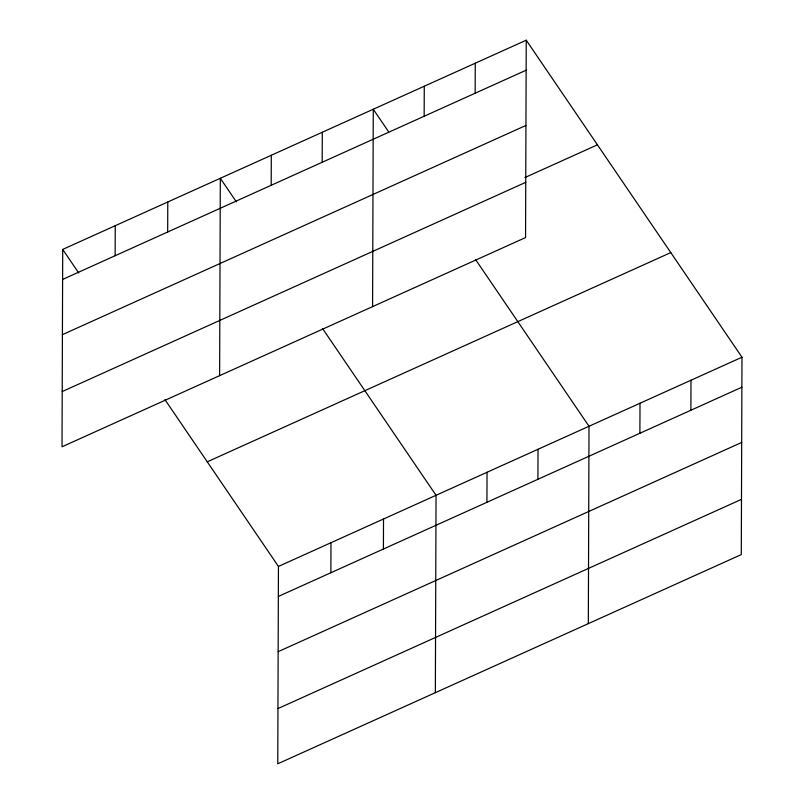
<?xml version="1.0" encoding="UTF-8"?>
<svg xmlns="http://www.w3.org/2000/svg" width="804" height="804" viewBox="0 0 804 804"><rect width="100%" height="100%" fill="white"/><g stroke="black" fill="none" stroke-linecap="round" stroke-linejoin="round"><path stroke-width="1.21" d="M62.712 249.411L62.019 446.783L525.555 237.572L526.238 40.2L62.712 249.411L78.762 273.008M115.143 255.712L115.243 225.703M167.674 232.004L167.775 201.995M219.623 375.649L220.316 178.287L236.366 201.874M271.199 185.282L271.3 155.272M164.941 399.628L278.445 566.428L277.762 763.8L741.288 554.589L741.981 357.217L526.238 40.2M322.183 162.267L322.293 132.258M330.876 572.729L330.977 542.72M372.584 306.605L373.277 109.243L388.633 131.806M383.407 549.021L383.518 519.012M424.16 116.238L424.271 86.229M435.356 692.666L436.049 495.304L322.535 328.504M475.154 93.224L475.254 63.214M486.933 502.299L487.033 472.29M537.916 479.284L538.027 449.275M588.327 623.623L589.01 426.261L475.506 259.461M639.894 433.255L640.004 403.246M690.887 410.241L690.988 380.232M62.601 279.43L526.138 70.209M62.41 334.655L525.947 125.434M524.922 177.543L597.432 144.82M62.209 391.558L525.746 182.337M207.251 461.818L670.787 252.597M278.445 566.428L741.981 357.217M278.345 596.447L741.871 387.226M278.144 651.672L741.68 442.451M277.953 708.575L741.479 499.354"/></g></svg>
